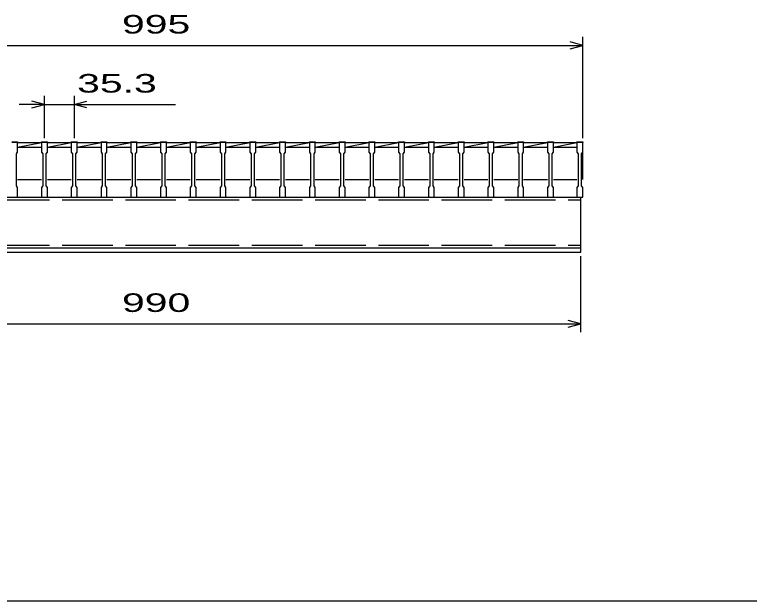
# Model space of a CAD drawing. Units: millimetres, scale not verified. Extents: x -1820 to 1731, y -1282 to 1054.
# Drawn here: x -1098 to -227, y -1146 to -451 of the extents above; entities that cross this region are included whole.
import ezdxf
from ezdxf.enums import TextEntityAlignment as Align

# ---------------------------------------------------------------- set-up
doc = ezdxf.new("R2010")
doc.units = ezdxf.units.MM
doc.header["$LTSCALE"] = 10
doc.linetypes.add('DASHED', pattern=[7.5, 6, -1.5])
for name, color, linetype, lineweight in [('0_2', 150, 'Continuous', 25), ('16', 3, 'Continuous', 25), ('22', 4, 'Continuous', 25)]:
    doc.layers.add(name, color=color, linetype=linetype, lineweight=lineweight)
doc.styles.add('ベクトル', font='')
doc.styles.get('ベクトル').set_extended_font_data('ベクトル')

msp = doc.modelspace()

# ---------------------------------------------------------------- linework, layer by layer
at = {"layer": '0_2'}
msp.add_line((1731, -1146.5), (-1729, -1146.5), dxfattribs=at)
at = {"layer": '16'}
for p, q in [((-1101.3, -601.8), (-1094.3, -601.8)), ((-1094.3, -602.5), (-1101.3, -602.5)), ((-1094.3, -601.8), (-1094.3, -602.5)), ((-1094.3, -614), (-1094.3, -602.5)), ((-1094.3, -602.5), (-1066, -602.5)), ((-1094.3, -608), (-1066, -602.5)), ((-1094.3, -608), (-1066, -608)), ((-1066, -602.5), (-1066, -601.8)), ((-1066, -601.8), (-1059, -601.8)), ((-1066, -602.5), (-1066, -614)), ((-1059, -602.5), (-1066, -602.5)), ((-1059, -601.8), (-1059, -602.5)), ((-1059, -614), (-1059, -602.5)), ((-1059, -602.5), (-1030.7, -602.5)), ((-1059, -608), (-1030.7, -602.5)), ((-1059, -608), (-1030.7, -608)), ((-1030.7, -602.5), (-1030.7, -601.8)), ((-1030.7, -601.8), (-1023.7, -601.8)), ((-1030.7, -602.5), (-1030.7, -614)), ((-1023.7, -602.5), (-1030.7, -602.5)), ((-1023.7, -601.8), (-1023.7, -602.5)), ((-1023.7, -614), (-1023.7, -602.5)), ((-1023.7, -602.5), (-995.4, -602.5)), ((-1023.7, -608), (-995.4, -602.5)), ((-1023.7, -608), (-995.4, -608)), ((-995.4, -602.5), (-995.4, -601.8)), ((-995.4, -601.8), (-988.4, -601.8)), ((-995.4, -602.5), (-995.4, -614)), ((-988.4, -602.5), (-995.4, -602.5)), ((-988.4, -601.8), (-988.4, -602.5)), ((-988.4, -614), (-988.4, -602.5)), ((-988.4, -602.5), (-960.1, -602.5)), ((-988.4, -608), (-960.1, -602.5)), ((-988.4, -608), (-960.1, -608)), ((-960.1, -602.5), (-960.1, -601.8)), ((-960.1, -601.8), (-953.1, -601.8)), ((-960.1, -602.5), (-960.1, -614)), ((-953.1, -602.5), (-960.1, -602.5)), ((-953.1, -601.8), (-953.1, -602.5)), ((-953.1, -614), (-953.1, -602.5)), ((-953.1, -602.5), (-924.8, -602.5)), ((-953.1, -608), (-924.8, -602.5)), ((-953.1, -608), (-924.8, -608)), ((-924.8, -602.5), (-924.8, -601.8)), ((-924.8, -601.8), (-917.8, -601.8)), ((-924.8, -602.5), (-924.8, -614)), ((-917.8, -602.5), (-924.8, -602.5)), ((-917.8, -601.8), (-917.8, -602.5)), ((-917.8, -614), (-917.8, -602.5)), ((-917.8, -602.5), (-889.5, -602.5)), ((-917.8, -608), (-889.5, -602.5)), ((-917.8, -608), (-889.5, -608)), ((-889.5, -602.5), (-889.5, -601.8)), ((-889.5, -601.8), (-882.5, -601.8)), ((-889.5, -602.5), (-889.5, -614)), ((-882.5, -602.5), (-889.5, -602.5)), ((-882.5, -601.8), (-882.5, -602.5)), ((-882.5, -614), (-882.5, -602.5)), ((-882.5, -602.5), (-854.2, -602.5)), ((-882.5, -608), (-854.2, -602.5)), ((-882.5, -608), (-854.2, -608)), ((-854.2, -602.5), (-854.2, -601.8)), ((-854.2, -601.8), (-847.2, -601.8)), ((-854.2, -602.5), (-854.2, -614)), ((-847.2, -602.5), (-854.2, -602.5)), ((-847.2, -601.8), (-847.2, -602.5)), ((-847.2, -614), (-847.2, -602.5)), ((-847.2, -602.5), (-818.9, -602.5)), ((-847.2, -608), (-818.9, -602.5)), ((-847.2, -608), (-818.9, -608)), ((-818.9, -602.5), (-818.9, -601.8)), ((-818.9, -601.8), (-811.9, -601.8)), ((-818.9, -602.5), (-818.9, -614)), ((-811.9, -602.5), (-818.9, -602.5)), ((-811.9, -601.8), (-811.9, -602.5)), ((-811.9, -614), (-811.9, -602.5)), ((-811.9, -602.5), (-783.6, -602.5)), ((-811.9, -608), (-783.6, -602.5)), ((-811.9, -608), (-783.6, -608)), ((-783.6, -602.5), (-783.6, -601.8)), ((-783.6, -601.8), (-776.6, -601.8)), ((-783.6, -602.5), (-783.6, -614)), ((-776.6, -602.5), (-783.6, -602.5)), ((-776.6, -601.8), (-776.6, -602.5)), ((-776.6, -614), (-776.6, -602.5)), ((-776.6, -602.5), (-748.3, -602.5)), ((-776.6, -608), (-748.3, -602.5)), ((-776.6, -608), (-748.3, -608)), ((-748.3, -602.5), (-748.3, -601.8)), ((-748.3, -601.8), (-741.3, -601.8)), ((-748.3, -602.5), (-748.3, -614)), ((-741.3, -602.5), (-748.3, -602.5)), ((-741.3, -601.8), (-741.3, -602.5)), ((-741.3, -614), (-741.3, -602.5)), ((-741.3, -602.5), (-713, -602.5)), ((-741.3, -608), (-713, -602.5)), ((-741.3, -608), (-713, -608)), ((-713, -602.5), (-713, -601.8)), ((-713, -601.8), (-706, -601.8)), ((-713, -602.5), (-713, -614)), ((-706, -602.5), (-713, -602.5)), ((-706, -601.8), (-706, -602.5)), ((-706, -614), (-706, -602.5)), ((-706, -602.5), (-677.7, -602.5)), ((-706, -608), (-677.7, -602.5)), ((-706, -608), (-677.7, -608)), ((-677.7, -602.5), (-677.7, -601.8)), ((-677.7, -601.8), (-670.7, -601.8)), ((-677.7, -602.5), (-677.7, -614)), ((-670.7, -602.5), (-677.7, -602.5)), ((-670.7, -601.8), (-670.7, -602.5)), ((-670.7, -614), (-670.7, -602.5)), ((-670.7, -602.5), (-642.4, -602.5)), ((-670.7, -608), (-642.4, -602.5)), ((-670.7, -608), (-642.4, -608)), ((-642.4, -602.5), (-642.4, -601.8)), ((-642.4, -601.8), (-635.4, -601.8)), ((-642.4, -602.5), (-642.4, -614)), ((-635.4, -602.5), (-642.4, -602.5)), ((-635.4, -601.8), (-635.4, -602.5)), ((-635.4, -614), (-635.4, -602.5)), ((-635.4, -602.5), (-607.1, -602.5)), ((-635.4, -608), (-607.1, -602.5)), ((-635.4, -608), (-607.1, -608)), ((-607.1, -602.5), (-607.1, -601.8)), ((-607.1, -601.8), (-600.1, -601.8)), ((-607.1, -602.5), (-607.1, -614)), ((-600.1, -602.5), (-607.1, -602.5)), ((-600.1, -601.8), (-600.1, -602.5)), ((-600.1, -614), (-600.1, -602.5)), ((-600.1, -602.5), (-571.8, -602.5)), ((-600.1, -608), (-571.8, -602.5)), ((-600.1, -608), (-571.8, -608)), ((-571.8, -602.5), (-571.8, -601.8)), ((-571.8, -601.8), (-564.8, -601.8)), ((-571.8, -602.5), (-571.8, -614)), ((-564.8, -602.5), (-571.8, -602.5)), ((-564.8, -601.8), (-564.8, -602.5)), ((-564.8, -614), (-564.8, -602.5)), ((-564.8, -602.5), (-536.5, -602.5)), ((-564.8, -608), (-536.5, -602.5)), ((-564.8, -608), (-536.5, -608)), ((-536.5, -602.5), (-536.5, -601.8)), ((-536.5, -601.8), (-529.5, -601.8)), ((-536.5, -602.5), (-536.5, -614)), ((-529.5, -602.5), (-536.5, -602.5)), ((-529.5, -601.8), (-529.5, -602.5)), ((-529.5, -614), (-529.5, -602.5)), ((-529.5, -602.5), (-501.2, -602.5)), ((-529.5, -608), (-501.2, -602.5)), ((-529.5, -608), (-501.2, -608)), ((-501.2, -602.5), (-501.2, -601.8)), ((-501.2, -601.8), (-494.2, -601.8)), ((-501.2, -602.5), (-501.2, -614)), ((-494.2, -602.5), (-501.2, -602.5)), ((-494.2, -601.8), (-494.2, -602.5)), ((-494.2, -614), (-494.2, -602.5)), ((-494.2, -602.5), (-465.9, -602.5)), ((-494.2, -608), (-465.9, -602.5)), ((-494.2, -608), (-465.9, -608)), ((-465.9, -602.5), (-465.9, -601.8)), ((-465.9, -601.8), (-458.9, -601.8)), ((-465.9, -602.5), (-465.9, -614)), ((-458.9, -602.5), (-465.9, -602.5)), ((-458.9, -601.8), (-458.9, -602.5)), ((-458.9, -614), (-458.9, -602.5)), ((-458.9, -602.5), (-431, -602.5)), ((-458.9, -608), (-431, -602.58)), ((-458.9, -608), (-431, -608)), ((-431, -602.5), (-431, -601.8)), ((-431, -601.8), (-424, -601.8)), ((-431, -602.5), (-431, -614)), ((-424, -602.5), (-431, -602.5)), ((-424, -601.8), (-424, -602.5)), ((-424, -614), (-424, -602.5)), ((-424, -646.5), (-424, -602.5)), ((-1095.8, -616), (-1094.3, -614)), ((-1095.8, -654), (-1095.8, -616)), ((-1066, -614), (-1064.5, -616)), ((-1064.5, -616), (-1064.5, -654)), ((-1060.5, -616), (-1059, -614)), ((-1060.5, -654), (-1060.5, -616)), ((-1030.7, -614), (-1029.2, -616)), ((-1029.2, -616), (-1029.2, -654)), ((-1025.2, -616), (-1023.7, -614)), ((-1025.2, -654), (-1025.2, -616)), ((-995.4, -614), (-993.9, -616)), ((-993.9, -616), (-993.9, -654)), ((-989.9, -616), (-988.4, -614)), ((-989.9, -654), (-989.9, -616)), ((-960.1, -614), (-958.6, -616)), ((-958.6, -616), (-958.6, -654)), ((-954.6, -616), (-953.1, -614)), ((-954.6, -654), (-954.6, -616)), ((-924.8, -614), (-923.3, -616)), ((-923.3, -616), (-923.3, -654)), ((-919.3, -616), (-917.8, -614)), ((-919.3, -654), (-919.3, -616)), ((-889.5, -614), (-888, -616)), ((-888, -616), (-888, -654)), ((-884, -616), (-882.5, -614)), ((-884, -654), (-884, -616)), ((-854.2, -614), (-852.7, -616)), ((-852.7, -616), (-852.7, -654)), ((-848.7, -616), (-847.2, -614)), ((-848.7, -654), (-848.7, -616)), ((-818.9, -614), (-817.4, -616)), ((-817.4, -616), (-817.4, -654)), ((-813.4, -616), (-811.9, -614)), ((-813.4, -654), (-813.4, -616)), ((-783.6, -614), (-782.1, -616)), ((-782.1, -616), (-782.1, -654)), ((-778.1, -616), (-776.6, -614)), ((-778.1, -654), (-778.1, -616)), ((-748.3, -614), (-746.8, -616)), ((-746.8, -616), (-746.8, -654)), ((-742.8, -616), (-741.3, -614)), ((-742.8, -654), (-742.8, -616)), ((-713, -614), (-711.5, -616)), ((-711.5, -616), (-711.5, -654)), ((-707.5, -616), (-706, -614)), ((-707.5, -654), (-707.5, -616)), ((-677.7, -614), (-676.2, -616)), ((-676.2, -616), (-676.2, -654)), ((-672.2, -616), (-670.7, -614)), ((-672.2, -654), (-672.2, -616)), ((-642.4, -614), (-640.9, -616)), ((-640.9, -616), (-640.9, -654)), ((-636.9, -616), (-635.4, -614)), ((-636.9, -654), (-636.9, -616)), ((-607.1, -614), (-605.6, -616)), ((-605.6, -616), (-605.6, -654)), ((-601.6, -616), (-600.1, -614)), ((-601.6, -654), (-601.6, -616)), ((-571.8, -614), (-570.3, -616)), ((-570.3, -616), (-570.3, -654)), ((-566.3, -616), (-564.8, -614)), ((-566.3, -654), (-566.3, -616)), ((-536.5, -614), (-535, -616)), ((-535, -616), (-535, -654)), ((-531, -616), (-529.5, -614)), ((-531, -654), (-531, -616)), ((-501.2, -614), (-499.7, -616)), ((-499.7, -616), (-499.7, -654)), ((-495.7, -616), (-494.2, -614)), ((-495.7, -654), (-495.7, -616)), ((-465.9, -614), (-464.4, -616)), ((-464.4, -616), (-464.4, -654)), ((-460.4, -616), (-458.9, -614)), ((-460.4, -654), (-460.4, -616)), ((-431, -614), (-429.5, -616)), ((-429.5, -616), (-429.5, -654)), ((-425.5, -616), (-424, -614)), ((-425.5, -654), (-425.5, -616)), ((-1094.3, -646.5), (-1066, -646.5)), ((-1059, -646.5), (-1030.7, -646.5)), ((-1023.7, -646.5), (-995.4, -646.5)), ((-988.4, -646.5), (-960.1, -646.5)), ((-953.1, -646.5), (-924.8, -646.5)), ((-917.8, -646.5), (-889.5, -646.5)), ((-882.5, -646.5), (-854.2, -646.5)), ((-847.2, -646.5), (-818.9, -646.5)), ((-811.9, -646.5), (-783.6, -646.5)), ((-776.6, -646.5), (-748.3, -646.5)), ((-741.3, -646.5), (-713, -646.5)), ((-706, -646.5), (-677.7, -646.5)), ((-670.7, -646.5), (-642.4, -646.5)), ((-635.4, -646.5), (-607.1, -646.5)), ((-600.1, -646.5), (-571.8, -646.5)), ((-564.8, -646.5), (-536.5, -646.5)), ((-529.5, -646.5), (-501.2, -646.5)), ((-494.2, -646.5), (-465.9, -646.5)), ((-458.9, -646.5), (-431, -646.5)), ((-1094.3, -656), (-1095.8, -654)), ((-1094.3, -667.5), (-1094.3, -656)), ((-1064.5, -654), (-1066, -656)), ((-1066, -656), (-1066, -667.5)), ((-1059, -656), (-1060.5, -654)), ((-1059, -667.5), (-1059, -656)), ((-1029.2, -654), (-1030.7, -656)), ((-1030.7, -656), (-1030.7, -667.5)), ((-1023.7, -656), (-1025.2, -654)), ((-1023.7, -667.5), (-1023.7, -656)), ((-993.9, -654), (-995.4, -656)), ((-995.4, -656), (-995.4, -667.5)), ((-988.4, -656), (-989.9, -654)), ((-988.4, -667.5), (-988.4, -656)), ((-958.6, -654), (-960.1, -656)), ((-960.1, -656), (-960.1, -667.5)), ((-953.1, -656), (-954.6, -654)), ((-953.1, -667.5), (-953.1, -656)), ((-923.3, -654), (-924.8, -656)), ((-924.8, -656), (-924.8, -667.5)), ((-917.8, -656), (-919.3, -654)), ((-917.8, -667.5), (-917.8, -656)), ((-888, -654), (-889.5, -656)), ((-889.5, -656), (-889.5, -667.5)), ((-882.5, -656), (-884, -654)), ((-882.5, -667.5), (-882.5, -656)), ((-852.7, -654), (-854.2, -656)), ((-854.2, -656), (-854.2, -667.5)), ((-847.2, -656), (-848.7, -654)), ((-847.2, -667.5), (-847.2, -656)), ((-817.4, -654), (-818.9, -656)), ((-818.9, -656), (-818.9, -667.5)), ((-811.9, -656), (-813.4, -654)), ((-811.9, -667.5), (-811.9, -656)), ((-782.1, -654), (-783.6, -656)), ((-783.6, -656), (-783.6, -667.5)), ((-776.6, -656), (-778.1, -654)), ((-776.6, -667.5), (-776.6, -656)), ((-746.8, -654), (-748.3, -656)), ((-748.3, -656), (-748.3, -667.5)), ((-741.3, -656), (-742.8, -654)), ((-741.3, -667.5), (-741.3, -656)), ((-711.5, -654), (-713, -656)), ((-713, -656), (-713, -667.5)), ((-706, -656), (-707.5, -654)), ((-706, -667.5), (-706, -656)), ((-676.2, -654), (-677.7, -656)), ((-677.7, -656), (-677.7, -667.5)), ((-670.7, -656), (-672.2, -654)), ((-670.7, -667.5), (-670.7, -656)), ((-640.9, -654), (-642.4, -656)), ((-642.4, -656), (-642.4, -667.5)), ((-635.4, -656), (-636.9, -654)), ((-635.4, -667.5), (-635.4, -656)), ((-605.6, -654), (-607.1, -656)), ((-607.1, -656), (-607.1, -667.5)), ((-600.1, -656), (-601.6, -654)), ((-600.1, -667.5), (-600.1, -656)), ((-570.3, -654), (-571.8, -656)), ((-571.8, -656), (-571.8, -667.5)), ((-564.8, -656), (-566.3, -654)), ((-564.8, -667.5), (-564.8, -656)), ((-535, -654), (-536.5, -656)), ((-536.5, -656), (-536.5, -667.5)), ((-529.5, -656), (-531, -654)), ((-529.5, -667.5), (-529.5, -656)), ((-499.7, -654), (-501.2, -656)), ((-501.2, -656), (-501.2, -667.5)), ((-494.2, -656), (-495.7, -654)), ((-494.2, -667.5), (-494.2, -656)), ((-464.4, -654), (-465.9, -656)), ((-465.9, -656), (-465.9, -667.5)), ((-458.9, -656), (-460.4, -654)), ((-458.9, -667.5), (-458.9, -656)), ((-429.5, -654), (-431, -656)), ((-431, -656), (-431, -667.5)), ((-424, -656), (-425.5, -654)), ((-424, -667.5), (-424, -656)), ((-1416.5, -667.5), (-426.5, -667.5)), ((-1101.3, -667.5), (-1094.3, -667.5)), ((-1066, -667.5), (-1059, -667.5)), ((-1030.7, -667.5), (-1023.7, -667.5)), ((-995.4, -667.5), (-988.4, -667.5)), ((-960.1, -667.5), (-953.1, -667.5)), ((-924.8, -667.5), (-917.8, -667.5)), ((-889.5, -667.5), (-882.5, -667.5)), ((-854.2, -667.5), (-847.2, -667.5)), ((-818.9, -667.5), (-811.9, -667.5)), ((-783.6, -667.5), (-776.6, -667.5)), ((-748.3, -667.5), (-741.3, -667.5)), ((-713, -667.5), (-706, -667.5)), ((-677.7, -667.5), (-670.7, -667.5)), ((-642.4, -667.5), (-635.4, -667.5)), ((-607.1, -667.5), (-600.1, -667.5)), ((-571.8, -667.5), (-564.8, -667.5)), ((-536.5, -667.5), (-529.5, -667.5)), ((-501.2, -667.5), (-494.2, -667.5)), ((-465.9, -667.5), (-458.9, -667.5)), ((-431, -667.5), (-424, -667.5)), ((-426.5, -727.5), (-426.5, -667.5)), ((-1416.5, -727.5), (-426.5, -727.5)), ((-1416.5, -727.5), (-426.5, -727.5)), ((-426.5, -732.5), (-426.5, -727.5)), ((-1416.5, -732.5), (-426.5, -732.5))]:
    msp.add_line(p, q, dxfattribs=at)
at = {"layer": '16', "linetype": 'DASHED'}
for p, q in [((-1416.5, -670.7), (-426.5, -670.7)), ((-1416.5, -724.3), (-426.5, -724.3))]:
    msp.add_line(p, q, dxfattribs=at)
at = {"layer": '22'}
for p, q in [((-424, -597.5), (-424, -477.5)), ((-1419, -487.5), (-424, -487.5)), ((-424, -487.5), (-439, -483.5)), ((-439, -491.5), (-424, -487.5)), ((-1062.5, -597.5), (-1062.5, -547.5)), ((-1027.2, -547.5), (-1027.2, -597.5)), ((-1062.5, -557.5), (-1092.5, -557.5)), ((-1062.5, -557.5), (-1077.5, -553.5)), ((-1077.5, -561.5), (-1062.5, -557.5)), ((-1062.5, -557.5), (-1027.2, -557.5)), ((-1027.2, -557.5), (-1012.2, -553.5)), ((-1012.2, -561.5), (-1027.2, -557.5)), ((-1027.2, -557.5), (-907.2, -557.5)), ((-426.5, -827.5), (-426.5, -737.5)), ((-1416.5, -817.5), (-426.5, -817.5)), ((-426.5, -817.5), (-441.5, -813.5)), ((-441.5, -821.5), (-426.5, -817.5))]:
    msp.add_line(p, q, dxfattribs=at)

# ---------------------------------------------------------------- texts
at = {"layer": '22', "color": 2, "style": 'ベクトル', "width": 1.65}
for s, p in [(' 995 ', (-984, -462.5)), (' 35.3 ', (-1037.2, -532.5)), (' 990 ', (-984, -792.5))]:
    msp.add_text(s, height=21.99, dxfattribs=at).set_placement(p, align=Align.MIDDLE_LEFT)

doc.saveas('drawing.dxf')
